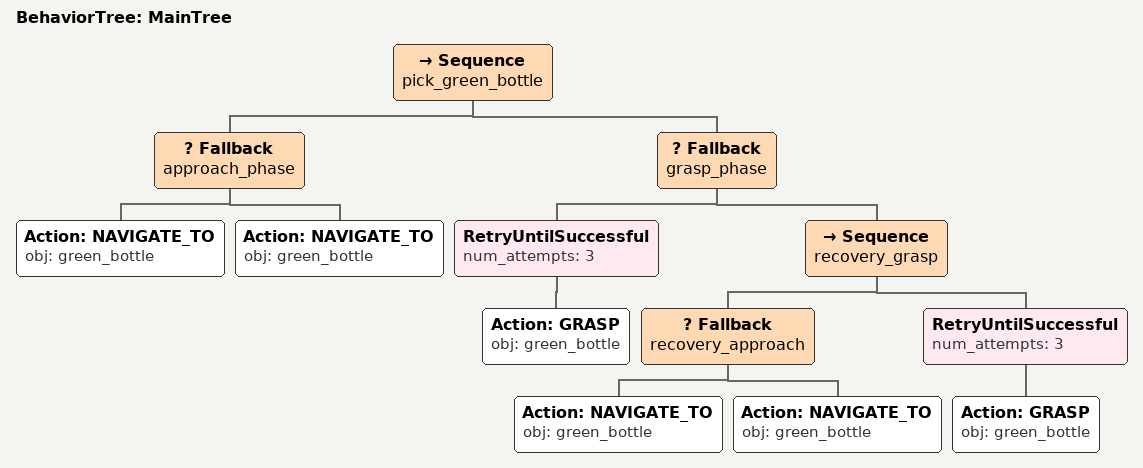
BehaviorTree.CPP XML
<root main_tree_to_execute="MainTree">
  <BehaviorTree ID="MainTree">
    <Sequence name="pick_green_bottle">
      <!-- Approach with recovery fallback -->
      <Fallback name="approach_phase">
        <Action ID="NAVIGATE_TO" obj="green_bottle"/>
        <Action ID="NAVIGATE_TO" obj="green_bottle"/>
      </Fallback>

      <!-- Grasp with retry and recovery -->
      <Fallback name="grasp_phase">
        <!-- Primary: Retry grasp up to 3 times -->
        <RetryUntilSuccessful num_attempts="3">
          <Action ID="GRASP" obj="green_bottle"/>
        </RetryUntilSuccessful>
        <!-- Recovery: Re-navigate and retry grasp -->
        <Sequence name="recovery_grasp">
          <Fallback name="recovery_approach">
            <Action ID="NAVIGATE_TO" obj="green_bottle"/>
            <Action ID="NAVIGATE_TO" obj="green_bottle"/>
          </Fallback>
          <RetryUntilSuccessful num_attempts="3">
            <Action ID="GRASP" obj="green_bottle"/>
          </RetryUntilSuccessful>
        </Sequence>
      </Fallback>
    </Sequence>
  </BehaviorTree>
</root>
